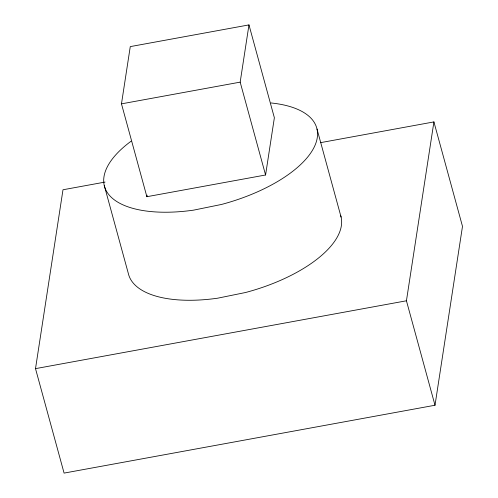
<?xml version="1.0" encoding="UTF-8"?>
<svg xmlns="http://www.w3.org/2000/svg" width="498" height="498" viewBox="0 0 498 498"><rect width="100%" height="100%" fill="white"/><g stroke="black" fill="none" stroke-linecap="round" stroke-linejoin="round"><path stroke-width="0.75" d="M320.724 142.621L433.914 121.91L462.493 226.372L435.009 405.241L64.086 473.1L35.507 368.638L62.991 189.769L105.053 182.075M121.475 103.852L130.271 46.613L248.969 24.9L274.373 117.752L265.577 174.991L146.879 196.704L121.475 103.852L240.173 82.139L248.969 24.9M146.879 196.704L147.115 195.179M435.009 405.241L406.436 300.786L433.914 121.91M35.507 368.638L406.436 300.786M317.008 129.032L341.093 217.078M240.173 82.139L265.577 174.991M104.244 185.43L128.328 273.47A110.07 48.424 -15.3 0 0 217.67 298.19L245.57 292.5A110.07 48.424 -15.3 0 0 340.713 215.646M270.956 102.955A110.07 48.424 -15.3 0 1 314.263 146.966A110.07 48.424 -15.3 0 1 221.486 204.454L193.585 210.144A110.07 48.424 -15.3 0 1 109.784 195.745A110.07 48.424 -15.3 0 1 131.117 141.189"/></g></svg>
